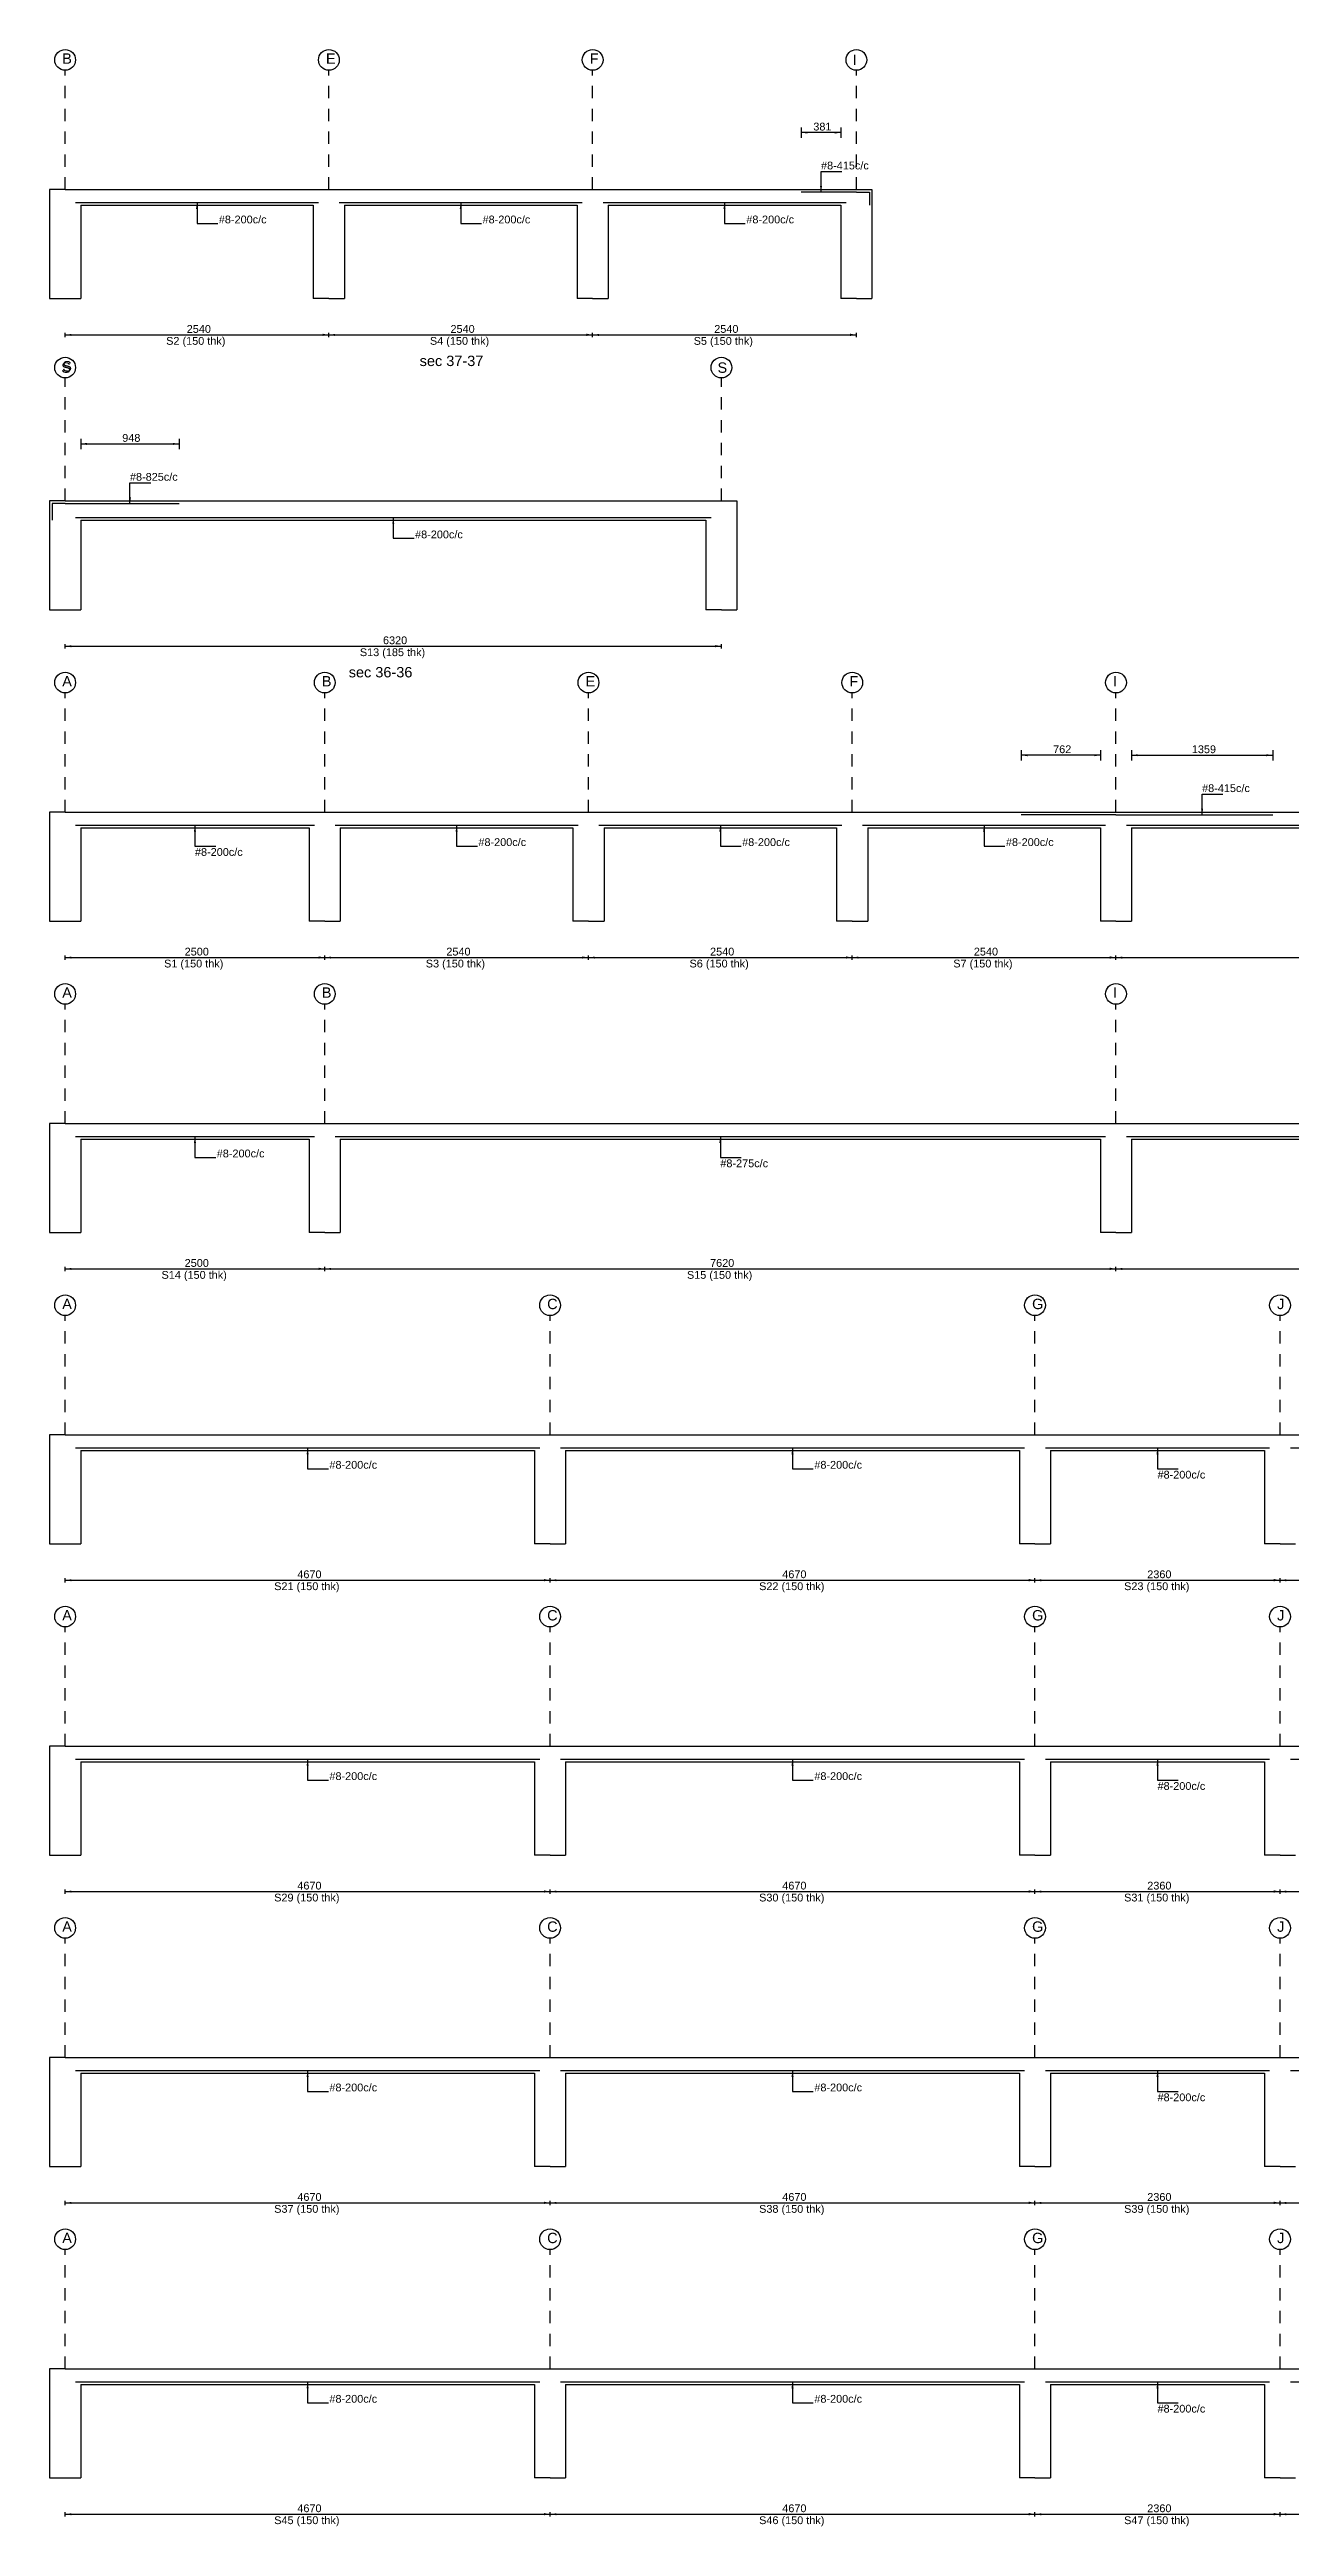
# Model space of a CAD drawing. Extents: x 0 to 119, y -5 to 121.
# Drawn here: x -0.15 to 11.8, y 85.36 to 109.23 of the extents above; entities that cross this region are included whole.
import ezdxf

# ---------------------------------------------------------------- set-up
doc = ezdxf.new("R2010")
doc.units = 0
doc.linetypes.add('ACAD_ISO02W100', pattern=[15, 12, -3])
for name, color, linetype in [('Axisline', 7, 'CONTINUOUS'), ('Axisline_Name', 1, 'CONTINUOUS'), ('LongBars', 1, 'CONTINUOUS'), ('Longsection', 2, 'CONTINUOUS'), ('Section_Name', 1, 'CONTINUOUS'), ('Slab_Bottom_Steel', 1, 'CONTINUOUS'), ('Slab_ID', 4, 'CONTINUOUS'), ('Slab_Top_Steel', 3, 'CONTINUOUS'), ('Span_Dim', 7, 'CONTINUOUS'), ('span_line', 7, 'CONTINUOUS'), ('Steel_Length', 7, 'CONTINUOUS')]:
    doc.layers.add(name, color=color, linetype=linetype)
doc.styles.add('STRUDS_Arial', font='ARIAL.TTF', dxfattribs={"height": 0.04})

msp = doc.modelspace()

# ---------------------------------------------------------------- linework, layer by layer
at = {"layer": 'Axisline', "linetype": 'ACAD_ISO02W100', "ltscale": 0.01}
for p, q in [((0, 107.88), (0, 109.03)), ((2.54, 107.88), (2.54, 109.03)), ((5.08, 107.88), (5.08, 109.03)), ((7.62, 107.88), (7.62, 109.03)), ((0, 104.88), (0, 106.065)), ((6.31999, 104.88), (6.31999, 106.065)), ((6.31999, 104.88), (6.31999, 106.065)), ((0, 101.88), (0, 103.03)), ((2.5, 101.88), (2.5, 103.03)), ((5.04, 101.88), (5.04, 103.03)), ((7.58, 101.88), (7.58, 103.03)), ((10.12, 101.88), (10.12, 103.03)), ((0, 98.88), (0, 100.03)), ((2.5, 98.88), (2.5, 100.03)), ((10.12, 98.88), (10.12, 100.03)), ((0, 95.88), (0, 97.03)), ((4.67001, 95.88), (4.67001, 97.03)), ((9.34, 95.88), (9.34, 97.03)), ((11.7, 95.88), (11.7, 97.03)), ((0, 92.88), (0, 94.03)), ((4.67001, 92.88), (4.67001, 94.03)), ((9.34, 92.88), (9.34, 94.03)), ((11.7, 92.88), (11.7, 94.03)), ((0, 89.88), (0, 91.03)), ((4.67001, 89.88), (4.67001, 91.03)), ((9.34, 89.88), (9.34, 91.03)), ((11.7, 89.88), (11.7, 91.03)), ((0, 86.88), (0, 88.03)), ((4.67001, 86.88), (4.67001, 88.03)), ((9.34, 86.88), (9.34, 88.03)), ((11.7, 86.88), (11.7, 88.03))]:
    msp.add_line(p, q, dxfattribs=at)
at = {"layer": 'Axisline'}
for centre in [(0, 109.13), (2.54, 109.13), (5.08, 109.13), (7.62, 109.13), (0, 106.165), (0, 106.165), (6.31999, 106.165), (0, 103.13), (2.5, 103.13), (5.04, 103.13), (7.58, 103.13), (10.12, 103.13), (0, 100.13), (2.5, 100.13), (10.12, 100.13), (0, 97.13), (4.67001, 97.13), (9.34, 97.13), (11.7, 97.13), (0, 94.13), (4.67001, 94.13), (9.34, 94.13), (11.7, 94.13), (0, 91.13), (4.67001, 91.13), (9.34, 91.13), (11.7, 91.13), (0, 88.13), (4.67001, 88.13), (9.34, 88.13), (11.7, 88.13)]:
    msp.add_circle(centre, 0.1, dxfattribs=at)
at = {"layer": 'Longsection'}
for p, q in [((0, 107.88), (-0.15, 107.88)), ((-0.15, 107.88), (-0.15, 106.83)), ((0, 107.88), (2.54, 107.88)), ((0.15, 107.73), (2.39, 107.73)), ((0.15, 107.73), (0.15, 106.83)), ((2.39, 107.73), (2.39, 106.83)), ((2.54, 107.88), (5.08, 107.88)), ((2.69, 107.73), (4.93, 107.73)), ((2.69, 107.73), (2.69, 106.83)), ((4.93, 107.73), (4.93, 106.83)), ((5.08, 107.88), (7.62, 107.88)), ((5.23, 107.73), (7.47, 107.73)), ((5.23, 107.73), (5.23, 106.83)), ((7.47, 107.73), (7.47, 106.83)), ((7.62, 107.88), (7.77, 107.88)), ((7.77, 107.88), (7.77, 106.83)), ((-0.15, 106.83), (0, 106.83)), ((0, 106.83), (0.15, 106.83)), ((2.54, 106.83), (2.39, 106.83)), ((2.54, 106.83), (2.69, 106.83)), ((5.08, 106.83), (4.93, 106.83)), ((5.08, 106.83), (5.23, 106.83)), ((7.62, 106.83), (7.47, 106.83)), ((7.62, 106.83), (7.77, 106.83)), ((0, 104.88), (-0.15, 104.88)), ((-0.15, 104.88), (-0.15, 103.83)), ((0, 104.88), (-0.15, 104.88)), ((-0.15, 104.88), (-0.15, 103.83)), ((0, 104.88), (6.31999, 104.88)), ((6.31999, 104.88), (6.46999, 104.88)), ((6.31999, 104.88), (6.46999, 104.88)), ((6.46999, 104.88), (6.46999, 103.83)), ((6.46999, 104.88), (6.46999, 103.83)), ((0.15, 104.695), (6.16999, 104.695)), ((0.15, 104.695), (0.15, 103.83)), ((6.16999, 104.695), (6.16999, 103.83)), ((-0.15, 103.83), (0, 103.83)), ((-0.15, 103.83), (0, 103.83)), ((0, 103.83), (0.15, 103.83)), ((6.31999, 103.83), (6.16999, 103.83)), ((6.31999, 103.83), (6.46999, 103.83)), ((6.31999, 103.83), (6.46999, 103.83)), ((0, 101.88), (-0.15, 101.88)), ((-0.15, 101.88), (-0.15, 100.83)), ((0, 101.88), (2.5, 101.88)), ((0.15, 101.73), (2.35, 101.73)), ((0.15, 101.73), (0.15, 100.83)), ((2.35, 101.73), (2.35, 100.83)), ((2.5, 101.88), (5.04, 101.88)), ((2.65, 101.73), (4.89, 101.73)), ((2.65, 101.73), (2.65, 100.83)), ((4.89, 101.73), (4.89, 100.83)), ((5.04, 101.88), (7.58, 101.88)), ((5.19, 101.73), (7.43, 101.73)), ((5.19, 101.73), (5.19, 100.83)), ((7.43, 101.73), (7.43, 100.83)), ((7.58, 101.88), (10.12, 101.88)), ((7.73, 101.73), (9.97, 101.73)), ((7.73, 101.73), (7.73, 100.83)), ((9.97, 101.73), (9.97, 100.83)), ((10.12, 101.88), (14.65, 101.88)), ((10.27, 101.73), (14.5, 101.73)), ((10.27, 101.73), (10.27, 100.83)), ((-0.15, 100.83), (0, 100.83)), ((0, 100.83), (0.15, 100.83)), ((2.5, 100.83), (2.35, 100.83)), ((2.5, 100.83), (2.65, 100.83)), ((5.04, 100.83), (4.89, 100.83)), ((5.04, 100.83), (5.19, 100.83)), ((7.58, 100.83), (7.43, 100.83)), ((7.58, 100.83), (7.73, 100.83)), ((10.12, 100.83), (9.97, 100.83)), ((10.12, 100.83), (10.27, 100.83)), ((0, 98.88), (-0.15, 98.88)), ((-0.15, 98.88), (-0.15, 97.83)), ((0, 98.88), (2.5, 98.88)), ((2.5, 98.88), (10.12, 98.88)), ((10.12, 98.88), (14.65, 98.88)), ((0.15, 98.73), (2.35, 98.73)), ((0.15, 98.73), (0.15, 97.83)), ((2.35, 98.73), (2.35, 97.83)), ((2.65, 98.73), (9.97, 98.73)), ((2.65, 98.73), (2.65, 97.83)), ((9.97, 98.73), (9.97, 97.83)), ((10.27, 98.73), (14.5, 98.73)), ((10.27, 98.73), (10.27, 97.83)), ((-0.15, 97.83), (0, 97.83)), ((0, 97.83), (0.15, 97.83)), ((2.5, 97.83), (2.35, 97.83)), ((2.5, 97.83), (2.65, 97.83)), ((10.12, 97.83), (9.97, 97.83)), ((10.12, 97.83), (10.27, 97.83)), ((0, 95.88), (-0.15, 95.88)), ((-0.15, 95.88), (-0.15, 94.83)), ((0, 95.88), (4.67001, 95.88)), ((0.15, 95.73), (4.52001, 95.73)), ((0.15, 95.73), (0.15, 94.83)), ((4.52001, 95.73), (4.52001, 94.83)), ((4.67001, 95.88), (9.34, 95.88)), ((4.82001, 95.73), (9.19, 95.73)), ((4.82001, 95.73), (4.82001, 94.83)), ((9.19, 95.73), (9.19, 94.83)), ((9.34, 95.88), (11.7, 95.88)), ((9.49, 95.73), (11.55, 95.73)), ((9.49, 95.73), (9.49, 94.83)), ((11.55, 95.73), (11.55, 94.83)), ((11.7, 95.88), (17.17, 95.88)), ((-0.15, 94.83), (0, 94.83)), ((0, 94.83), (0.15, 94.83)), ((4.67001, 94.83), (4.52001, 94.83)), ((4.67001, 94.83), (4.82001, 94.83)), ((9.34, 94.83), (9.19, 94.83)), ((9.34, 94.83), (9.49, 94.83)), ((11.7, 94.83), (11.55, 94.83)), ((11.7, 94.83), (11.85, 94.83)), ((0, 92.88), (-0.15, 92.88)), ((-0.15, 92.88), (-0.15, 91.83)), ((0, 92.88), (4.67001, 92.88)), ((4.67001, 92.88), (9.34, 92.88)), ((9.34, 92.88), (11.7, 92.88)), ((11.7, 92.88), (17.17, 92.88)), ((0.15, 92.73), (4.52001, 92.73)), ((0.15, 92.73), (0.15, 91.83)), ((4.52001, 92.73), (4.52001, 91.83)), ((4.82001, 92.73), (9.19, 92.73)), ((4.82001, 92.73), (4.82001, 91.83)), ((9.19, 92.73), (9.19, 91.83)), ((9.49, 92.73), (11.55, 92.73)), ((9.49, 92.73), (9.49, 91.83)), ((11.55, 92.73), (11.55, 91.83)), ((-0.15, 91.83), (0, 91.83)), ((0, 91.83), (0.15, 91.83)), ((4.67001, 91.83), (4.52001, 91.83)), ((4.67001, 91.83), (4.82001, 91.83)), ((9.34, 91.83), (9.19, 91.83)), ((9.34, 91.83), (9.49, 91.83)), ((11.7, 91.83), (11.55, 91.83)), ((11.7, 91.83), (11.85, 91.83)), ((0, 89.88), (-0.15, 89.88)), ((-0.15, 89.88), (-0.15, 88.83)), ((0, 89.88), (4.67001, 89.88)), ((4.67001, 89.88), (9.34, 89.88)), ((9.34, 89.88), (11.7, 89.88)), ((11.7, 89.88), (17.17, 89.88)), ((0.15, 89.73), (4.52001, 89.73)), ((0.15, 89.73), (0.15, 88.83)), ((4.52001, 89.73), (4.52001, 88.83)), ((4.82001, 89.73), (9.19, 89.73)), ((4.82001, 89.73), (4.82001, 88.83)), ((9.19, 89.73), (9.19, 88.83)), ((9.49, 89.73), (11.55, 89.73)), ((9.49, 89.73), (9.49, 88.83)), ((11.55, 89.73), (11.55, 88.83)), ((-0.15, 88.83), (0, 88.83)), ((0, 88.83), (0.15, 88.83)), ((4.67001, 88.83), (4.52001, 88.83)), ((4.67001, 88.83), (4.82001, 88.83)), ((9.34, 88.83), (9.19, 88.83)), ((9.34, 88.83), (9.49, 88.83)), ((11.7, 88.83), (11.55, 88.83)), ((11.7, 88.83), (11.85, 88.83)), ((0, 86.88), (-0.15, 86.88)), ((-0.15, 86.88), (-0.15, 85.83)), ((0, 86.88), (4.67001, 86.88)), ((4.67001, 86.88), (9.34, 86.88)), ((9.34, 86.88), (11.7, 86.88)), ((11.7, 86.88), (17.17, 86.88)), ((0.15, 86.73), (4.52001, 86.73)), ((0.15, 86.73), (0.15, 85.83)), ((4.52001, 86.73), (4.52001, 85.83)), ((4.82001, 86.73), (9.19, 86.73)), ((4.82001, 86.73), (4.82001, 85.83)), ((9.19, 86.73), (9.19, 85.83)), ((9.49, 86.73), (11.55, 86.73)), ((9.49, 86.73), (9.49, 85.83)), ((11.55, 86.73), (11.55, 85.83)), ((-0.15, 85.83), (0, 85.83)), ((0, 85.83), (0.15, 85.83)), ((4.67001, 85.83), (4.52001, 85.83)), ((4.67001, 85.83), (4.82001, 85.83)), ((9.34, 85.83), (9.19, 85.83)), ((9.34, 85.83), (9.49, 85.83)), ((11.7, 85.83), (11.55, 85.83)), ((11.7, 85.83), (11.85, 85.83))]:
    msp.add_line(p, q, dxfattribs=at)
at = {"layer": 'Slab_Bottom_Steel'}
for p, q in [((0.1, 107.755), (2.44, 107.755)), ((1.27, 107.755), (1.27, 107.555)), ((2.64, 107.755), (4.98, 107.755)), ((3.81, 107.755), (3.81, 107.555)), ((5.18, 107.755), (7.52, 107.755)), ((6.35, 107.755), (6.35, 107.555)), ((1.27, 107.555), (1.47, 107.555)), ((3.81, 107.555), (4.01, 107.555)), ((6.35, 107.555), (6.55, 107.555)), ((0.1, 104.72), (6.21999, 104.72)), ((3.16, 104.72), (3.16, 104.52)), ((3.16, 104.52), (3.36, 104.52)), ((0.1, 101.755), (2.4, 101.755)), ((1.25, 101.755), (1.25, 101.555)), ((2.6, 101.755), (4.94, 101.755)), ((3.77, 101.755), (3.77, 101.555)), ((5.14, 101.755), (7.48, 101.755)), ((6.31, 101.755), (6.31, 101.555)), ((7.68, 101.755), (10.02, 101.755)), ((8.85, 101.755), (8.85, 101.555)), ((10.22, 101.755), (14.55, 101.755)), ((1.25, 101.555), (1.45, 101.555)), ((3.77, 101.555), (3.97, 101.555)), ((6.31, 101.555), (6.51, 101.555)), ((8.85, 101.555), (9.05, 101.555)), ((0.1, 98.755), (2.4, 98.755)), ((1.25, 98.755), (1.25, 98.555)), ((2.6, 98.755), (10.02, 98.755)), ((6.31, 98.755), (6.31, 98.555)), ((10.22, 98.755), (14.55, 98.755)), ((1.25, 98.555), (1.45, 98.555)), ((6.31, 98.555), (6.51, 98.555)), ((0.1, 95.755), (4.57001, 95.755)), ((2.335, 95.755), (2.335, 95.555)), ((4.77001, 95.755), (9.24, 95.755)), ((7.005, 95.755), (7.005, 95.555)), ((9.44, 95.755), (11.6, 95.755)), ((10.52, 95.755), (10.52, 95.555)), ((11.8, 95.755), (17.07, 95.755)), ((2.335, 95.555), (2.535, 95.555)), ((7.005, 95.555), (7.205, 95.555)), ((10.52, 95.555), (10.72, 95.555)), ((0.1, 92.755), (4.57001, 92.755)), ((2.335, 92.755), (2.335, 92.555)), ((4.77001, 92.755), (9.24, 92.755)), ((7.005, 92.755), (7.005, 92.555)), ((9.44, 92.755), (11.6, 92.755)), ((10.52, 92.755), (10.52, 92.555)), ((11.8, 92.755), (17.07, 92.755)), ((2.335, 92.555), (2.535, 92.555)), ((7.005, 92.555), (7.205, 92.555)), ((10.52, 92.555), (10.72, 92.555)), ((0.1, 89.755), (4.57001, 89.755)), ((2.335, 89.755), (2.335, 89.555)), ((4.77001, 89.755), (9.24, 89.755)), ((7.005, 89.755), (7.005, 89.555)), ((9.44, 89.755), (11.6, 89.755)), ((10.52, 89.755), (10.52, 89.555)), ((11.8, 89.755), (17.07, 89.755)), ((2.335, 89.555), (2.535, 89.555)), ((7.005, 89.555), (7.205, 89.555)), ((10.52, 89.555), (10.72, 89.555)), ((0.1, 86.755), (4.57001, 86.755)), ((2.335, 86.755), (2.335, 86.555)), ((4.77001, 86.755), (9.24, 86.755)), ((7.005, 86.755), (7.005, 86.555)), ((9.44, 86.755), (11.6, 86.755)), ((10.52, 86.755), (10.52, 86.555)), ((11.8, 86.755), (17.07, 86.755)), ((2.335, 86.555), (2.535, 86.555)), ((7.005, 86.555), (7.205, 86.555)), ((10.52, 86.555), (10.72, 86.555))]:
    msp.add_line(p, q, dxfattribs=at)
for points in [[(1.27, 107.755), (1.26, 107.695), (1.27, 107.755), (1.28, 107.695)], [(3.81, 107.755), (3.8, 107.695), (3.81, 107.755), (3.82, 107.695)], [(6.35, 107.755), (6.34, 107.695), (6.35, 107.755), (6.36, 107.695)], [(3.16, 104.72), (3.15, 104.66), (3.16, 104.72), (3.17, 104.66)], [(1.25, 101.755), (1.24, 101.695), (1.25, 101.755), (1.26, 101.695)], [(3.77, 101.755), (3.76, 101.695), (3.77, 101.755), (3.78, 101.695)], [(6.31, 101.755), (6.3, 101.695), (6.31, 101.755), (6.32, 101.695)], [(8.85, 101.755), (8.84, 101.695), (8.85, 101.755), (8.86, 101.695)], [(1.25, 98.755), (1.24, 98.695), (1.25, 98.755), (1.26, 98.695)], [(6.31, 98.755), (6.3, 98.695), (6.31, 98.755), (6.32, 98.695)], [(2.335, 95.755), (2.325, 95.695), (2.335, 95.755), (2.345, 95.695)], [(7.005, 95.755), (6.995, 95.695), (7.005, 95.755), (7.01501, 95.695)], [(10.52, 95.755), (10.51, 95.695), (10.52, 95.755), (10.53, 95.695)], [(2.335, 92.755), (2.325, 92.695), (2.335, 92.755), (2.345, 92.695)], [(7.005, 92.755), (6.995, 92.695), (7.005, 92.755), (7.01501, 92.695)], [(10.52, 92.755), (10.51, 92.695), (10.52, 92.755), (10.53, 92.695)], [(2.335, 89.755), (2.325, 89.695), (2.335, 89.755), (2.345, 89.695)], [(7.005, 89.755), (6.995, 89.695), (7.005, 89.755), (7.01501, 89.695)], [(10.52, 89.755), (10.51, 89.695), (10.52, 89.755), (10.53, 89.695)], [(2.335, 86.755), (2.325, 86.695), (2.335, 86.755), (2.345, 86.695)], [(7.005, 86.755), (6.995, 86.695), (7.005, 86.755), (7.01501, 86.695)], [(10.52, 86.755), (10.51, 86.695), (10.52, 86.755), (10.53, 86.695)]]:
    msp.add_solid(points, dxfattribs=at)
at = {"layer": 'Slab_Top_Steel'}
for p, q in [((7.2795, 107.855), (7.2795, 108.055)), ((7.2795, 108.055), (7.4795, 108.055)), ((7.62, 107.855), (7.089, 107.855)), ((7.62, 107.855), (7.745, 107.855)), ((7.745, 107.855), (7.745, 107.73)), ((0.624, 104.855), (0.624, 105.055)), ((0.624, 105.055), (0.824, 105.055)), ((0, 104.855), (-0.125, 104.855)), ((-0.125, 104.855), (-0.125, 104.695)), ((0, 104.855), (1.098, 104.855)), ((10.9495, 101.855), (10.9495, 102.055)), ((10.9495, 102.055), (11.1495, 102.055)), ((10.12, 101.855), (9.208, 101.855)), ((10.12, 101.855), (11.629, 101.855))]:
    msp.add_line(p, q, dxfattribs=at)
for points in [[(7.2795, 107.855), (7.2695, 107.915), (7.2795, 107.855), (7.2895, 107.915)], [(0.624, 104.855), (0.614, 104.915), (0.624, 104.855), (0.634, 104.915)], [(10.9495, 101.855), (10.9395, 101.915), (10.9495, 101.855), (10.9595, 101.915)]]:
    msp.add_solid(points, dxfattribs=at)
at = {"layer": 'Span_Line'}
for p, q in [((0, 106.46), (0, 106.5)), ((0, 106.48), (2.54, 106.48)), ((2.54, 106.46), (2.54, 106.5)), ((2.54, 106.46), (2.54, 106.5)), ((2.54, 106.48), (5.08, 106.48)), ((5.08, 106.46), (5.08, 106.5)), ((5.08, 106.46), (5.08, 106.5)), ((5.08, 106.48), (7.62, 106.48)), ((7.62, 106.46), (7.62, 106.5)), ((0, 103.46), (0, 103.5)), ((0, 103.48), (6.31999, 103.48)), ((6.31999, 103.46), (6.31999, 103.5)), ((0, 100.46), (0, 100.5)), ((2.5, 100.46), (2.5, 100.5)), ((2.5, 100.46), (2.5, 100.5)), ((5.04, 100.46), (5.04, 100.5)), ((5.04, 100.46), (5.04, 100.5)), ((7.58, 100.46), (7.58, 100.5)), ((7.58, 100.46), (7.58, 100.5)), ((10.12, 100.46), (10.12, 100.5)), ((10.12, 100.46), (10.12, 100.5)), ((0, 100.48), (2.5, 100.48)), ((2.5, 100.48), (5.04, 100.48)), ((5.04, 100.48), (7.58, 100.48)), ((7.58, 100.48), (10.12, 100.48)), ((10.12, 100.48), (14.65, 100.48)), ((0, 97.46), (0, 97.5)), ((0, 97.48), (2.5, 97.48)), ((2.5, 97.46), (2.5, 97.5)), ((2.5, 97.46), (2.5, 97.5)), ((2.5, 97.48), (10.12, 97.48)), ((10.12, 97.46), (10.12, 97.5)), ((10.12, 97.46), (10.12, 97.5)), ((10.12, 97.48), (14.65, 97.48)), ((0, 94.46), (0, 94.5)), ((0, 94.48), (4.67001, 94.48)), ((4.67001, 94.46), (4.67001, 94.5)), ((4.67001, 94.46), (4.67001, 94.5)), ((4.67001, 94.48), (9.34, 94.48)), ((9.34, 94.46), (9.34, 94.5)), ((9.34, 94.46), (9.34, 94.5)), ((9.34, 94.48), (11.7, 94.48)), ((11.7, 94.46), (11.7, 94.5)), ((11.7, 94.46), (11.7, 94.5)), ((11.7, 94.48), (17.17, 94.48)), ((0, 91.46), (0, 91.5)), ((0, 91.48), (4.67001, 91.48)), ((4.67001, 91.46), (4.67001, 91.5)), ((4.67001, 91.46), (4.67001, 91.5)), ((4.67001, 91.48), (9.34, 91.48)), ((9.34, 91.46), (9.34, 91.5)), ((9.34, 91.46), (9.34, 91.5)), ((9.34, 91.48), (11.7, 91.48)), ((11.7, 91.46), (11.7, 91.5)), ((11.7, 91.46), (11.7, 91.5)), ((11.7, 91.48), (17.17, 91.48)), ((0, 88.46), (0, 88.5)), ((0, 88.48), (4.67001, 88.48)), ((4.67001, 88.46), (4.67001, 88.5)), ((4.67001, 88.46), (4.67001, 88.5)), ((4.67001, 88.48), (9.34, 88.48)), ((9.34, 88.46), (9.34, 88.5)), ((9.34, 88.46), (9.34, 88.5)), ((9.34, 88.48), (11.7, 88.48)), ((11.7, 88.46), (11.7, 88.5)), ((11.7, 88.46), (11.7, 88.5)), ((11.7, 88.48), (17.17, 88.48)), ((0, 85.46), (0, 85.5)), ((0, 85.48), (4.67001, 85.48)), ((4.67001, 85.46), (4.67001, 85.5)), ((4.67001, 85.46), (4.67001, 85.5)), ((4.67001, 85.48), (9.34, 85.48)), ((9.34, 85.46), (9.34, 85.5)), ((9.34, 85.46), (9.34, 85.5)), ((9.34, 85.48), (11.7, 85.48)), ((11.7, 85.46), (11.7, 85.5)), ((11.7, 85.46), (11.7, 85.5)), ((11.7, 85.48), (17.17, 85.48))]:
    msp.add_line(p, q, dxfattribs=at)
for points in [[(0, 106.48), (0.06, 106.49), (0, 106.48), (0.06, 106.47)], [(2.54, 106.48), (2.48, 106.492), (2.54, 106.48), (2.48, 106.47)], [(2.54, 106.48), (2.6, 106.49), (2.54, 106.48), (2.6, 106.47)], [(5.08, 106.48), (5.02, 106.492), (5.08, 106.48), (5.02, 106.47)], [(5.08, 106.48), (5.14, 106.49), (5.08, 106.48), (5.14, 106.47)], [(7.62, 106.48), (7.56, 106.492), (7.62, 106.48), (7.56, 106.47)], [(0, 103.48), (0.06, 103.49), (0, 103.48), (0.06, 103.47)], [(6.31999, 103.48), (6.25999, 103.492), (6.31999, 103.48), (6.25999, 103.47)], [(0, 100.48), (0.06, 100.49), (0, 100.48), (0.06, 100.47)], [(2.5, 100.48), (2.44, 100.492), (2.5, 100.48), (2.44, 100.47)], [(2.5, 100.48), (2.56, 100.49), (2.5, 100.48), (2.56, 100.47)], [(5.04, 100.48), (4.98, 100.492), (5.04, 100.48), (4.98, 100.47)], [(5.04, 100.48), (5.1, 100.49), (5.04, 100.48), (5.1, 100.47)], [(7.58, 100.48), (7.52, 100.492), (7.58, 100.48), (7.52, 100.47)], [(7.58, 100.48), (7.64, 100.49), (7.58, 100.48), (7.64, 100.47)], [(10.12, 100.48), (10.06, 100.492), (10.12, 100.48), (10.06, 100.47)], [(10.12, 100.48), (10.18, 100.49), (10.12, 100.48), (10.18, 100.47)], [(0, 97.48), (0.06, 97.49), (0, 97.48), (0.06, 97.47)], [(2.5, 97.48), (2.44, 97.492), (2.5, 97.48), (2.44, 97.47)], [(2.5, 97.48), (2.56, 97.49), (2.5, 97.48), (2.56, 97.47)], [(10.12, 97.48), (10.06, 97.492), (10.12, 97.48), (10.06, 97.47)], [(10.12, 97.48), (10.18, 97.49), (10.12, 97.48), (10.18, 97.47)], [(0, 94.48), (0.06, 94.49), (0, 94.48), (0.06, 94.47)], [(4.67001, 94.48), (4.61001, 94.492), (4.67001, 94.48), (4.61001, 94.47)], [(4.67001, 94.48), (4.73001, 94.49), (4.67001, 94.48), (4.73001, 94.47)], [(9.34, 94.48), (9.28, 94.492), (9.34, 94.48), (9.28, 94.47)], [(9.34, 94.48), (9.4, 94.49), (9.34, 94.48), (9.4, 94.47)], [(11.7, 94.48), (11.64, 94.492), (11.7, 94.48), (11.64, 94.47)], [(11.7, 94.48), (11.76, 94.49), (11.7, 94.48), (11.76, 94.47)], [(0, 91.48), (0.06, 91.49), (0, 91.48), (0.06, 91.47)], [(4.67001, 91.48), (4.61001, 91.492), (4.67001, 91.48), (4.61001, 91.47)], [(4.67001, 91.48), (4.73001, 91.49), (4.67001, 91.48), (4.73001, 91.47)], [(9.34, 91.48), (9.28, 91.492), (9.34, 91.48), (9.28, 91.47)], [(9.34, 91.48), (9.4, 91.49), (9.34, 91.48), (9.4, 91.47)], [(11.7, 91.48), (11.64, 91.492), (11.7, 91.48), (11.64, 91.47)], [(11.7, 91.48), (11.76, 91.49), (11.7, 91.48), (11.76, 91.47)], [(0, 88.48), (0.06, 88.49), (0, 88.48), (0.06, 88.47)], [(4.67001, 88.48), (4.61001, 88.492), (4.67001, 88.48), (4.61001, 88.47)], [(4.67001, 88.48), (4.73001, 88.49), (4.67001, 88.48), (4.73001, 88.47)], [(9.34, 88.48), (9.28, 88.492), (9.34, 88.48), (9.28, 88.47)], [(9.34, 88.48), (9.4, 88.49), (9.34, 88.48), (9.4, 88.47)], [(11.7, 88.48), (11.64, 88.492), (11.7, 88.48), (11.64, 88.47)], [(11.7, 88.48), (11.76, 88.49), (11.7, 88.48), (11.76, 88.47)], [(0, 85.48), (0.06, 85.49), (0, 85.48), (0.06, 85.47)], [(4.67001, 85.48), (4.61001, 85.492), (4.67001, 85.48), (4.61001, 85.47)], [(4.67001, 85.48), (4.73001, 85.49), (4.67001, 85.48), (4.73001, 85.47)], [(9.34, 85.48), (9.28, 85.492), (9.34, 85.48), (9.28, 85.47)], [(9.34, 85.48), (9.4, 85.49), (9.34, 85.48), (9.4, 85.47)], [(11.7, 85.48), (11.64, 85.492), (11.7, 85.48), (11.64, 85.47)], [(11.7, 85.48), (11.76, 85.49), (11.7, 85.48), (11.76, 85.47)]]:
    msp.add_solid(points, dxfattribs=at)
at = {"layer": 'Steel_Length'}
for p, q in [((7.089, 108.48), (7.089, 108.38)), ((7.47, 108.43), (7.089, 108.43)), ((7.47, 108.48), (7.47, 108.38)), ((0.15, 105.48), (0.15, 105.38)), ((0.15, 105.43), (1.098, 105.43)), ((1.098, 105.48), (1.098, 105.38)), ((9.208, 102.48), (9.208, 102.38)), ((9.97, 102.43), (9.208, 102.43)), ((9.97, 102.48), (9.97, 102.38)), ((10.27, 102.48), (10.27, 102.38)), ((10.27, 102.43), (11.629, 102.43)), ((11.629, 102.48), (11.629, 102.38))]:
    msp.add_line(p, q, dxfattribs=at)
for points in [[(7.089, 108.43), (7.149, 108.44), (7.089, 108.43), (7.149, 108.42)], [(7.47, 108.43), (7.41, 108.44), (7.47, 108.43), (7.41, 108.42)], [(0.15, 105.43), (0.21, 105.44), (0.15, 105.43), (0.21, 105.42)], [(1.098, 105.43), (1.038, 105.44), (1.098, 105.43), (1.038, 105.42)], [(9.208, 102.43), (9.268, 102.44), (9.208, 102.43), (9.268, 102.42)], [(9.97, 102.43), (9.91, 102.44), (9.97, 102.43), (9.91, 102.42)], [(10.27, 102.43), (10.33, 102.44), (10.27, 102.43), (10.33, 102.42)], [(11.629, 102.43), (11.569, 102.44), (11.629, 102.43), (11.569, 102.42)]]:
    msp.add_solid(points, dxfattribs=at)

# ---------------------------------------------------------------- texts
at = {"layer": 'Axisline_Name', "style": 'STRUDS_Arial'}
for s, p in [('B', (-0.02813, 109.093)), ('E', (2.51188, 109.093)), ('F', (5.05188, 109.093)), ('I', (7.5825, 109.08)), ('S', (-0.0375, 106.115)), ('S', (-0.02813, 106.128)), ('S', (6.28249, 106.115)), ('A', (-0.02813, 103.093)), ('B', (2.47187, 103.093)), ('E', (5.01188, 103.093)), ('F', (7.55188, 103.093)), ('I', (10.0919, 103.093)), ('A', (-0.02813, 100.093)), ('B', (2.47187, 100.093)), ('I', (10.0919, 100.093)), ('A', (-0.02813, 97.0925)), ('C', (4.64188, 97.0925)), ('G', (9.31188, 97.0925)), ('J', (11.6719, 97.0925)), ('A', (-0.02813, 94.0925)), ('C', (4.64188, 94.0925)), ('G', (9.31188, 94.0925)), ('J', (11.6719, 94.0925)), ('A', (-0.02813, 91.0925)), ('C', (4.64188, 91.0925)), ('G', (9.31188, 91.0925)), ('J', (11.6719, 91.0925)), ('A', (-0.02813, 88.0925)), ('C', (4.64188, 88.0925)), ('G', (9.31188, 88.0925)), ('J', (11.6719, 88.0925))]:
    msp.add_text(s, height=0.1, dxfattribs=at).set_placement(p)
at = {"layer": 'LongBars', "style": 'STRUDS_Arial'}
for p in [(1.48, 107.555), (4.02, 107.555), (6.56, 107.555), (3.37, 104.52), (3.98, 101.555), (6.52, 101.555), (9.06, 101.555), (1.46, 98.555), (2.545, 95.555), (7.215, 95.555), (2.545, 92.555), (7.215, 92.555), (2.545, 89.555), (7.215, 89.555), (2.545, 86.555), (7.215, 86.555)]:
    msp.add_text('#8-200c/c', height=0.075, dxfattribs=at).set_placement(p)
at = {"layer": 'Section_name', "style": 'STRUDS_Arial'}
for s, p in [('sec 37-37', (3.414, 106.18)), ('sec 36-36', (2.731, 103.18))]:
    msp.add_text(s, height=0.1, dxfattribs=at).set_placement(p)
at = {"layer": 'Slab_Bottom_Steel', "style": 'STRUDS_Arial'}
for s, p in [('#8-200c/c', (1.25, 101.46)), ('#8-275c/c', (6.31, 98.46)), ('#8-200c/c', (10.52, 95.46)), ('#8-200c/c', (10.52, 92.46)), ('#8-200c/c', (10.52, 89.46)), ('#8-200c/c', (10.52, 86.46))]:
    msp.add_text(s, height=0.075, dxfattribs=at).set_placement(p)
at = {"layer": 'Slab_ID', "style": 'STRUDS_Arial'}
for s, p in [('S2 (150 thk)', (0.973, 106.385)), ('S4 (150 thk)', (3.513, 106.385)), ('S5 (150 thk)', (6.053, 106.385)), ('S13 (185 thk)', (2.83825, 103.385)), ('S1 (150 thk)', (0.953, 100.385)), ('S3 (150 thk)', (3.473, 100.385)), ('S6 (150 thk)', (6.013, 100.385)), ('S7 (150 thk)', (8.553, 100.385)), ('S14 (150 thk)', (0.92825, 97.385)), ('S15 (150 thk)', (5.98825, 97.385)), ('S21 (150 thk)', (2.01325, 94.385)), ('S22 (150 thk)', (6.68325, 94.385)), ('S23 (150 thk)', (10.1983, 94.385)), ('S29 (150 thk)', (2.01325, 91.385)), ('S30 (150 thk)', (6.68325, 91.385)), ('S31 (150 thk)', (10.1983, 91.385)), ('S37 (150 thk)', (2.01325, 88.385)), ('S38 (150 thk)', (6.68325, 88.385)), ('S39 (150 thk)', (10.1983, 88.385)), ('S45 (150 thk)', (2.01325, 85.385)), ('S46 (150 thk)', (6.68325, 85.385)), ('S47 (150 thk)', (10.1983, 85.385))]:
    msp.add_text(s, height=0.075, dxfattribs=at).set_placement(p)
at = {"layer": 'Slab_Top_Steel', "style": 'STRUDS_Arial'}
for s, p in [('#8-415c/c', (7.2795, 108.075)), ('#8-825c/c', (0.624, 105.075)), ('#8-415c/c', (10.9495, 102.075))]:
    msp.add_text(s, height=0.075, dxfattribs=at).set_placement(p)
at = {"layer": 'Span_Dim', "style": 'STRUDS_Arial'}
for s, p in [('2540', (1.171, 106.5)), ('2540', (3.711, 106.5)), ('2540', (6.251, 106.5)), ('6320', (3.061, 103.5)), ('2500', (1.151, 100.5)), ('2540', (3.671, 100.5)), ('2540', (6.211, 100.5)), ('2540', (8.751, 100.5)), ('2500', (1.151, 97.5)), ('7620', (6.211, 97.5)), ('4670', (2.236, 94.5)), ('4670', (6.906, 94.5)), ('2360', (10.421, 94.5)), ('4670', (2.236, 91.5)), ('4670', (6.906, 91.5)), ('2360', (10.421, 91.5)), ('4670', (2.236, 88.5)), ('4670', (6.906, 88.5)), ('2360', (10.421, 88.5)), ('4670', (2.236, 85.5)), ('4670', (6.906, 85.5)), ('2360', (10.421, 85.5))]:
    msp.add_text(s, height=0.075, dxfattribs=at).set_placement(p)
at = {"layer": 'Steel_Length', "style": 'STRUDS_Arial'}
for s, p in [('381', (7.20525, 108.45)), ('948', (0.54975, 105.45)), ('762', (9.51475, 102.45)), ('1359', (10.8505, 102.45))]:
    msp.add_text(s, height=0.075, dxfattribs=at).set_placement(p)

doc.saveas('drawing.dxf')
